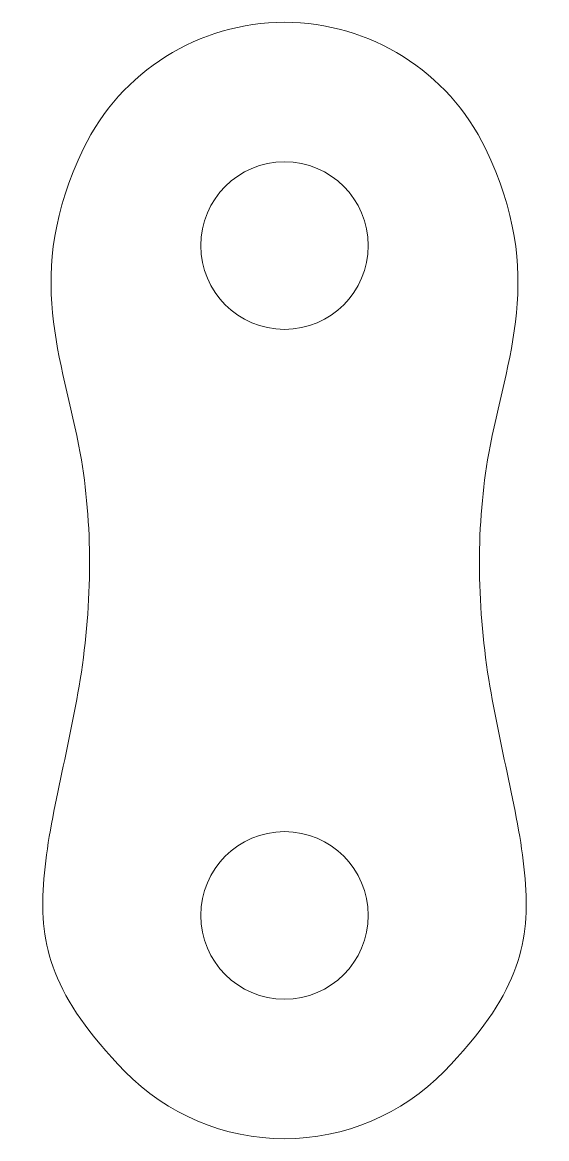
# Model space of a CAD drawing. Header units: inches. Extents: x -0.29 to 0.29, y -0.25 to 1.
import ezdxf

# ---------------------------------------------------------------- set-up
doc = ezdxf.new("R2010")
doc.units = ezdxf.units.IN
doc.header["$MEASUREMENT"] = 0

msp = doc.modelspace()

# ---------------------------------------------------------------- linework, layer by layer
at = {"color": 7, "linetype": 'Continuous', "lineweight": 15}
for centre in [(0, 0.75), (0, 0)]:
    msp.add_circle(centre, 0.0938, dxfattribs=at)
for centre, start, end in [((0, 0.75), 25.7678, 154.2322), ((0, 0), 224.311, 315.689)]:
    msp.add_arc(centre, 0.25, start, end, dxfattribs=at)
for points in [[(-0.2251, 0.8587), (-0.2937, 0.7166), (-0.2141, 0.5556), (-0.2155, 0.271), (-0.2889, 0.0256), (-0.2606, -0.0909), (-0.1789, -0.1746)], [(0.2251, 0.8587), (0.2937, 0.7166), (0.2141, 0.5556), (0.2155, 0.271), (0.2889, 0.0256), (0.2606, -0.0909), (0.1789, -0.1746)]]:
    msp.add_open_spline(points, degree=3, knots=[0, 0, 0, 0, 0.323131, 0.562945, 0.783928, 1, 1, 1, 1], dxfattribs=at)

doc.saveas('drawing.dxf')
